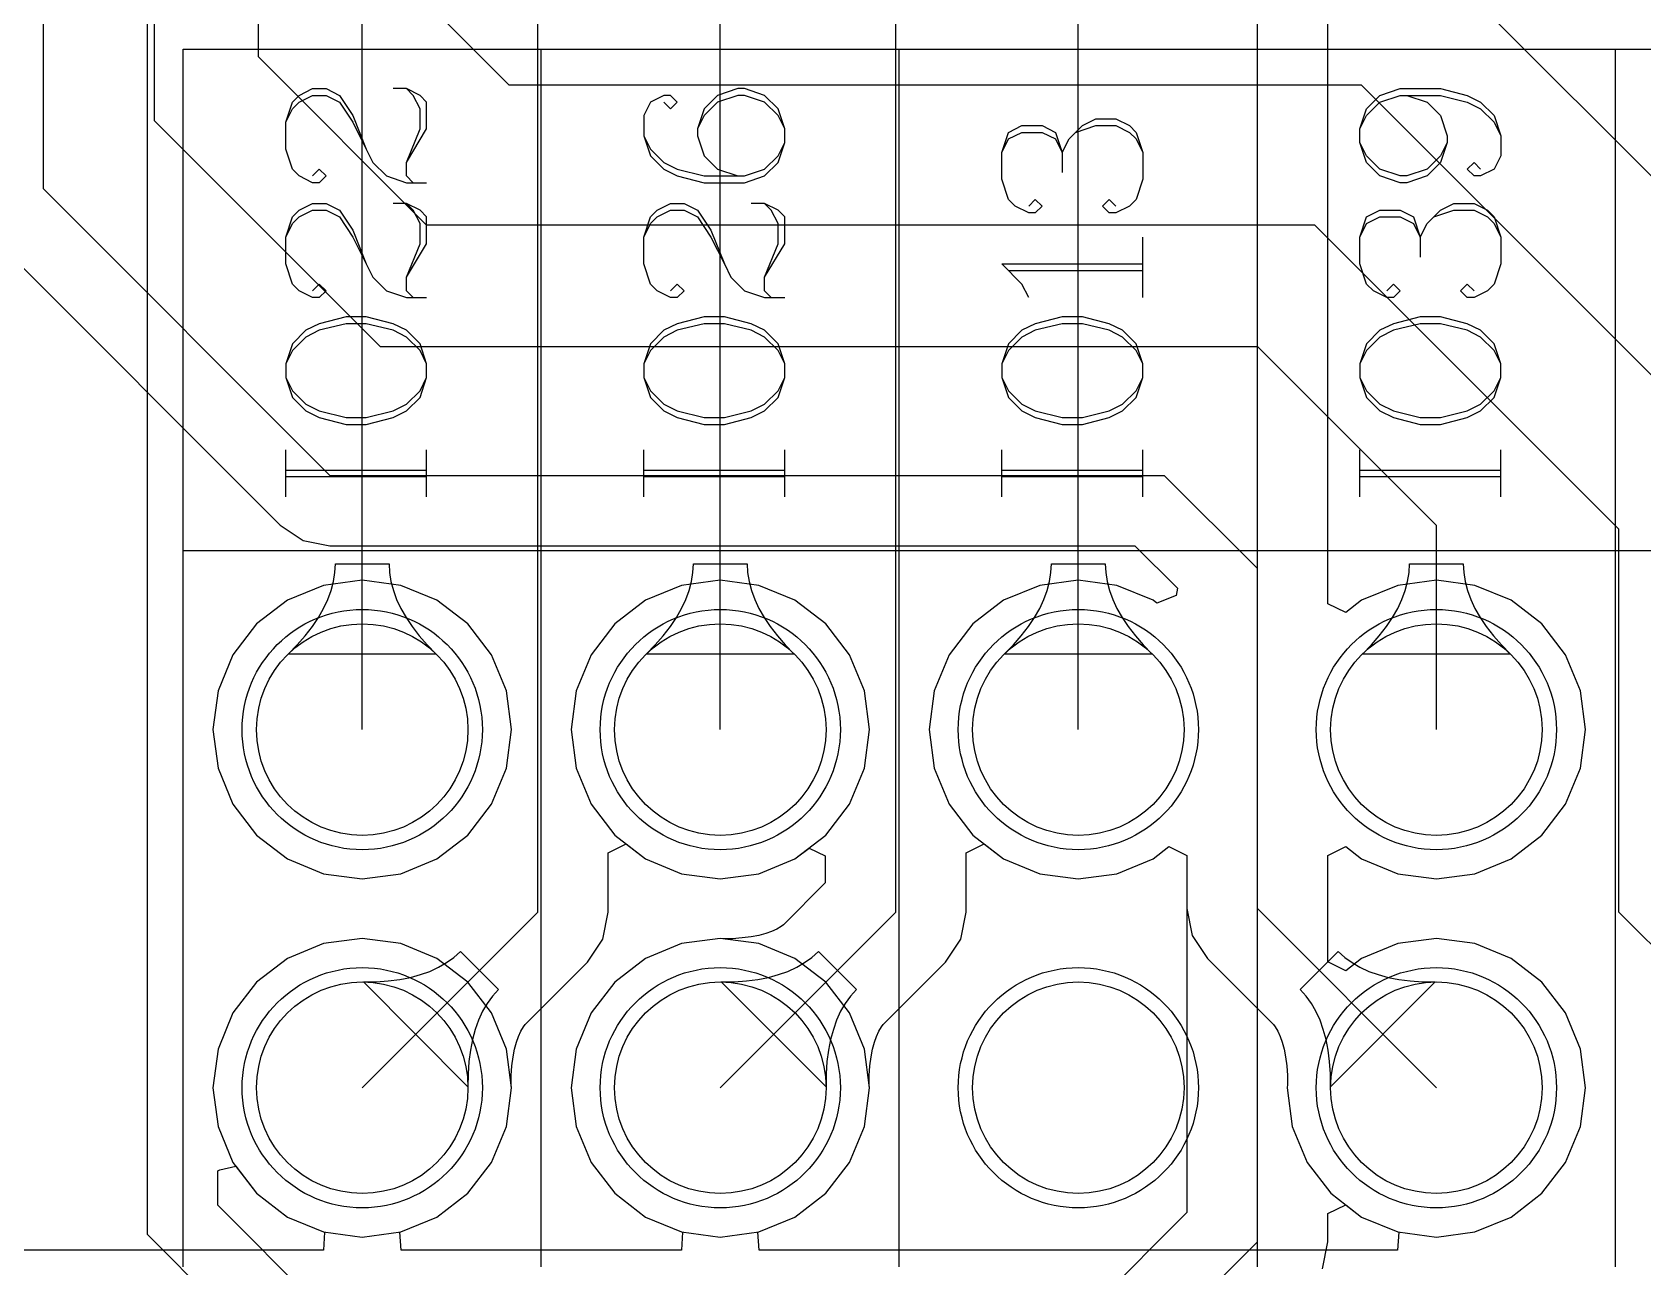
# Model space of a CAD drawing. Header units: millimetres. Extents: x 36 to 139, y 37 to 145.
# Drawn here: x 108.4 to 119.83, y 91.02 to 99.78 of the extents above; entities that cross this region are included whole.
import ezdxf

# ---------------------------------------------------------------- set-up
doc = ezdxf.new("R2010")
doc.units = ezdxf.units.MM
for name, color, linetype in [('BottomLayer', 5, 'Continuous'), ('BottomSolder', 6, 'Continuous'), ('MultiLayer', 9, 'Continuous'), ('TopLayer', 1, 'Continuous'), ('TopOverlay', 2, 'Continuous'), ('TopSolder', 216, 'Continuous')]:
    doc.layers.add(name, color=color, linetype=linetype)

# ---------------------------------------------------------------- blocks, each defined once
blk = doc.blocks.new('HDR2X11_28')
at = {"layer": 'BottomLayer'}
for centre in [(17.78, 2.54), (20.32, 2.54), (22.86, 2.54), (25.4, 2.54), (17.78, 0), (20.32, 0), (22.86, 0), (25.4, 0)]:
    blk.add_circle(centre, 0.75, dxfattribs=at)
at = {"layer": 'BottomSolder'}
for centre in [(17.78, 2.54), (20.32, 2.54), (22.86, 2.54), (25.4, 2.54), (17.78, 0), (20.32, 0), (22.86, 0), (25.4, 0)]:
    blk.add_circle(centre, 0.852, dxfattribs=at)
at = {"layer": 'MultiLayer'}
for centre in [(17.78, 2.54), (20.32, 2.54), (22.86, 2.54), (25.4, 2.54), (17.78, 0), (20.32, 0), (22.86, 0), (25.4, 0)]:
    blk.add_circle(centre, 0.75, dxfattribs=at)
at = {"layer": 'TopLayer'}
for centre in [(17.78, 2.54), (20.32, 2.54), (22.86, 2.54), (25.4, 2.54), (17.78, 0), (20.32, 0), (22.86, 0), (25.4, 0)]:
    blk.add_circle(centre, 0.75, dxfattribs=at)
at = {"layer": 'TopOverlay'}
for p, q in [((26.67, 3.81), (26.67, -1.27)), ((26.67, -1.27), (-1.27, -1.27))]:
    blk.add_line(p, q, dxfattribs=at)
at = {"layer": 'TopSolder'}
for centre in [(17.78, 2.54), (20.32, 2.54), (22.86, 2.54), (25.4, 2.54), (17.78, 0), (20.32, 0), (22.86, 0), (25.4, 0)]:
    blk.add_circle(centre, 0.852, dxfattribs=at)

msp = doc.modelspace()

# ---------------------------------------------------------------- linework, layer by layer
at = {"layer": 'BottomLayer'}
for p, q in [((109.22, 91.251), (109.22, 102.63)), ((110.744, 94.832), (110.744, 102.325)), ((111.989, 93.537), (111.989, 101.715)), ((113.284, 94.832), (113.284, 101.665)), ((114.529, 93.537), (114.529, 101.182)), ((115.824, 94.832), (115.824, 100.522)), ((117.094, 93.562), (117.094, 100.293)), ((117.594, 95.725), (117.594, 100.086)), ((110.55, 95.945), (110.554, 96.007)), ((110.554, 96.007), (110.935, 96.007)), ((110.935, 96.007), (110.938, 95.945)), ((113.09, 95.945), (113.094, 96.007)), ((113.094, 96.007), (113.475, 96.007)), ((113.475, 96.007), (113.478, 95.945)), ((115.63, 95.945), (115.633, 96.007)), ((115.633, 96.007), (116.014, 96.007)), ((116.014, 96.007), (116.018, 95.945)), ((110.523, 95.819), (110.54, 95.882)), ((110.54, 95.882), (110.55, 95.945)), ((110.938, 95.945), (110.948, 95.882)), ((110.948, 95.882), (110.965, 95.819)), ((113.063, 95.819), (113.08, 95.882)), ((113.08, 95.882), (113.09, 95.945)), ((113.478, 95.945), (113.488, 95.882)), ((113.488, 95.882), (113.505, 95.819)), ((115.603, 95.819), (115.62, 95.882)), ((115.62, 95.882), (115.63, 95.945)), ((116.018, 95.945), (116.028, 95.882)), ((116.028, 95.882), (116.045, 95.819)), ((118.364, 95.891), (118.09, 95.855)), ((118.638, 95.855), (118.364, 95.891)), ((110.47, 95.691), (110.5, 95.755)), ((110.5, 95.755), (110.523, 95.819)), ((110.965, 95.819), (110.988, 95.755)), ((110.988, 95.755), (111.018, 95.691)), ((113.01, 95.691), (113.04, 95.755)), ((113.04, 95.755), (113.063, 95.819)), ((113.505, 95.819), (113.528, 95.755)), ((113.528, 95.755), (113.558, 95.691)), ((115.55, 95.691), (115.58, 95.755)), ((115.58, 95.755), (115.603, 95.819)), ((116.045, 95.819), (116.068, 95.755)), ((116.068, 95.755), (116.098, 95.691)), ((117.834, 95.749), (117.721, 95.662)), ((118.09, 95.855), (117.834, 95.749)), ((118.894, 95.749), (118.638, 95.855)), ((119.113, 95.581), (118.894, 95.749)), ((110.433, 95.627), (110.47, 95.691)), ((111.018, 95.691), (111.055, 95.627)), ((112.973, 95.627), (113.01, 95.691)), ((113.558, 95.691), (113.595, 95.627)), ((115.513, 95.627), (115.55, 95.691)), ((116.098, 95.691), (116.135, 95.627)), ((117.721, 95.662), (117.594, 95.725)), ((110.339, 95.498), (110.39, 95.563)), ((110.39, 95.563), (110.433, 95.627)), ((111.055, 95.627), (111.098, 95.563)), ((111.098, 95.563), (111.149, 95.498)), ((112.879, 95.498), (112.93, 95.563)), ((112.93, 95.563), (112.973, 95.627)), ((113.595, 95.627), (113.638, 95.563)), ((113.638, 95.563), (113.689, 95.498)), ((115.419, 95.498), (115.47, 95.563)), ((115.47, 95.563), (115.513, 95.627)), ((116.135, 95.627), (116.178, 95.563)), ((116.178, 95.563), (116.229, 95.498)), ((119.281, 95.362), (119.113, 95.581)), ((110.219, 95.368), (110.283, 95.433)), ((110.283, 95.433), (110.339, 95.498)), ((111.149, 95.498), (111.205, 95.433)), ((111.205, 95.433), (111.269, 95.368)), ((112.759, 95.368), (112.823, 95.433)), ((112.823, 95.433), (112.879, 95.498)), ((113.689, 95.498), (113.745, 95.433)), ((113.745, 95.433), (113.809, 95.368)), ((115.299, 95.368), (115.363, 95.433)), ((115.363, 95.433), (115.419, 95.498)), ((116.229, 95.498), (116.285, 95.433)), ((116.285, 95.433), (116.349, 95.368)), ((111.269, 95.368), (110.219, 95.368)), ((113.809, 95.368), (112.759, 95.368)), ((116.349, 95.368), (115.299, 95.368)), ((119.387, 95.106), (119.281, 95.362)), ((119.423, 94.832), (119.387, 95.106)), ((119.387, 94.558), (119.423, 94.832)), ((119.281, 94.302), (119.387, 94.558)), ((119.113, 94.083), (119.281, 94.302)), ((118.894, 93.915), (119.113, 94.083)), ((112.489, 93.959), (112.616, 94.021)), ((112.489, 93.537), (112.489, 93.959)), ((112.616, 94.021), (112.754, 93.915)), ((113.814, 93.915), (113.915, 93.992)), ((113.915, 93.992), (114.028, 93.936)), ((114.028, 93.936), (114.028, 93.744)), ((115.029, 93.959), (115.156, 94.021)), ((115.029, 93.537), (115.029, 93.959)), ((115.156, 94.021), (115.294, 93.915)), ((116.354, 93.915), (116.467, 94.002)), ((116.467, 94.002), (116.594, 93.939)), ((116.594, 93.939), (116.594, 93.562)), ((117.594, 93.939), (117.721, 94.002)), ((117.594, 93.185), (117.594, 93.939)), ((117.721, 94.002), (117.834, 93.915)), ((112.754, 93.915), (113.01, 93.809)), ((113.01, 93.809), (113.284, 93.773)), ((113.284, 93.773), (113.558, 93.809)), ((113.558, 93.809), (113.814, 93.915)), ((115.294, 93.915), (115.55, 93.809)), ((115.55, 93.809), (115.824, 93.773)), ((115.824, 93.773), (116.098, 93.809)), ((116.098, 93.809), (116.354, 93.915)), ((117.834, 93.915), (118.09, 93.809)), ((118.09, 93.809), (118.364, 93.773)), ((118.364, 93.773), (118.638, 93.809)), ((118.638, 93.809), (118.894, 93.915)), ((114.028, 93.744), (113.733, 93.448)), ((110.744, 92.292), (111.989, 93.537)), ((112.451, 93.345), (112.489, 93.537)), ((113.284, 92.292), (114.529, 93.537)), ((114.991, 93.345), (115.029, 93.537)), ((116.594, 93.562), (116.594, 91.407)), ((117.094, 91.2), (117.094, 93.562)), ((113.284, 93.351), (113.01, 93.315)), ((113.307, 93.348), (113.284, 93.351)), ((113.37, 93.349), (113.307, 93.348)), ((113.439, 93.354), (113.37, 93.349)), ((113.502, 93.362), (113.439, 93.354)), ((113.557, 93.372), (113.502, 93.362)), ((113.606, 93.386), (113.557, 93.372)), ((113.648, 93.401), (113.606, 93.386)), ((113.685, 93.417), (113.648, 93.401)), ((113.715, 93.435), (113.685, 93.417)), ((113.733, 93.448), (113.715, 93.435)), ((118.364, 93.351), (118.09, 93.315)), ((118.638, 93.315), (118.364, 93.351)), ((111.394, 93.216), (111.44, 93.258)), ((111.44, 93.258), (111.71, 92.988)), ((112.342, 93.183), (112.451, 93.345)), ((113.01, 93.315), (112.754, 93.209)), ((113.934, 93.216), (113.98, 93.258)), ((113.98, 93.258), (114.25, 92.988)), ((114.882, 93.183), (114.991, 93.345)), ((118.09, 93.315), (117.834, 93.209)), ((118.894, 93.209), (118.638, 93.315)), ((111.224, 93.117), (111.286, 93.146)), ((111.286, 93.146), (111.342, 93.179)), ((111.342, 93.179), (111.394, 93.216)), ((111.9, 92.741), (112.342, 93.183)), ((112.754, 93.209), (112.535, 93.041)), ((113.764, 93.117), (113.826, 93.146)), ((113.826, 93.146), (113.882, 93.179)), ((113.882, 93.179), (113.934, 93.216)), ((114.44, 92.741), (114.882, 93.183)), ((117.721, 93.122), (117.594, 93.185)), ((117.834, 93.209), (117.721, 93.122)), ((119.113, 93.041), (118.894, 93.209)), ((110.752, 93.042), (110.843, 93.043)), ((111.494, 92.299), (110.752, 93.042)), ((110.843, 93.043), (110.929, 93.049)), ((110.929, 93.049), (111.01, 93.059)), ((111.01, 93.059), (111.087, 93.074)), ((111.087, 93.074), (111.158, 93.094)), ((111.158, 93.094), (111.224, 93.117)), ((112.535, 93.041), (112.367, 92.822)), ((113.291, 93.042), (113.383, 93.043)), ((114.034, 92.299), (113.291, 93.042)), ((113.383, 93.043), (113.469, 93.049)), ((113.469, 93.049), (113.55, 93.059)), ((113.55, 93.059), (113.627, 93.074)), ((113.627, 93.074), (113.698, 93.094)), ((113.698, 93.094), (113.764, 93.117)), ((119.281, 92.822), (119.113, 93.041)), ((111.668, 92.942), (111.631, 92.89)), ((111.71, 92.988), (111.668, 92.942)), ((114.208, 92.942), (114.171, 92.89)), ((114.25, 92.988), (114.208, 92.942)), ((111.598, 92.834), (111.569, 92.772)), ((111.631, 92.89), (111.598, 92.834)), ((112.367, 92.822), (112.261, 92.566)), ((114.138, 92.834), (114.109, 92.772)), ((114.171, 92.89), (114.138, 92.834)), ((119.387, 92.566), (119.281, 92.822)), ((111.546, 92.706), (111.526, 92.635)), ((111.569, 92.772), (111.546, 92.706)), ((111.853, 92.656), (111.869, 92.693)), ((111.869, 92.693), (111.887, 92.723)), ((111.887, 92.723), (111.9, 92.741)), ((114.086, 92.706), (114.066, 92.635)), ((114.109, 92.772), (114.086, 92.706)), ((114.393, 92.656), (114.409, 92.693)), ((114.409, 92.693), (114.427, 92.723)), ((114.427, 92.723), (114.44, 92.741)), ((111.511, 92.558), (111.501, 92.477)), ((111.526, 92.635), (111.511, 92.558)), ((111.814, 92.51), (111.824, 92.565)), ((111.824, 92.565), (111.838, 92.614)), ((111.838, 92.614), (111.853, 92.656)), ((112.261, 92.566), (112.225, 92.292)), ((114.051, 92.558), (114.041, 92.477)), ((114.066, 92.635), (114.051, 92.558)), ((114.354, 92.51), (114.364, 92.565)), ((114.364, 92.565), (114.378, 92.614)), ((114.378, 92.614), (114.393, 92.656)), ((119.423, 92.292), (119.387, 92.566)), ((111.501, 92.477), (111.495, 92.391)), ((111.801, 92.378), (111.806, 92.447)), ((111.806, 92.447), (111.814, 92.51)), ((114.041, 92.477), (114.035, 92.391)), ((114.341, 92.378), (114.346, 92.447)), ((114.346, 92.447), (114.354, 92.51)), ((111.495, 92.391), (111.494, 92.299)), ((111.8, 92.315), (111.801, 92.378)), ((114.035, 92.391), (114.034, 92.299)), ((114.34, 92.315), (114.341, 92.378)), ((111.767, 92.018), (111.803, 92.292)), ((111.803, 92.292), (111.8, 92.315)), ((112.225, 92.292), (112.261, 92.018)), ((114.307, 92.018), (114.343, 92.292)), ((114.343, 92.292), (114.34, 92.315)), ((119.387, 92.018), (119.423, 92.292)), ((111.661, 91.762), (111.767, 92.018)), ((112.261, 92.018), (112.367, 91.762)), ((114.201, 91.762), (114.307, 92.018)), ((119.281, 91.762), (119.387, 92.018)), ((111.493, 91.543), (111.661, 91.762)), ((112.367, 91.762), (112.535, 91.543)), ((114.033, 91.543), (114.201, 91.762)), ((119.113, 91.543), (119.281, 91.762)), ((109.72, 91.703), (109.733, 91.71)), ((109.72, 91.458), (109.72, 91.703)), ((109.733, 91.71), (109.847, 91.736)), ((109.847, 91.736), (109.995, 91.543)), ((109.995, 91.543), (110.214, 91.375)), ((111.274, 91.375), (111.493, 91.543)), ((112.535, 91.543), (112.754, 91.375)), ((113.814, 91.375), (114.033, 91.543)), ((118.894, 91.375), (119.113, 91.543)), ((110.977, 90.201), (109.72, 91.458)), ((116.594, 91.407), (115.47, 90.283)), ((117.594, 91.399), (117.721, 91.462)), ((117.721, 91.462), (117.834, 91.375)), ((110.214, 91.375), (110.47, 91.269)), ((111.018, 91.269), (111.274, 91.375)), ((112.754, 91.375), (113.01, 91.269)), ((113.558, 91.269), (113.814, 91.375)), ((117.594, 91.2), (117.594, 91.399)), ((117.834, 91.375), (118.09, 91.269)), ((118.638, 91.269), (118.894, 91.375)), ((109.22, 91.251), (110.769, 89.701)), ((110.47, 91.269), (110.744, 91.233)), ((110.744, 91.233), (111.018, 91.269)), ((113.01, 91.269), (113.284, 91.233)), ((113.284, 91.233), (113.558, 91.269)), ((115.824, 89.93), (117.094, 91.2)), ((117.556, 91.008), (117.594, 91.2)), ((118.09, 91.269), (118.364, 91.233)), ((118.364, 91.233), (118.638, 91.269))]:
    msp.add_line(p, q, dxfattribs=at)
at = {"layer": 'TopLayer'}
for p, q in [((108.483, 98.667), (108.483, 123.074)), ((109.271, 99.15), (109.271, 122.493)), ((110.007, 99.604), (110.007, 121.197)), ((115.9, 102.745), (120.918, 97.728)), ((110.769, 100.42), (111.785, 99.404)), ((110.007, 99.604), (111.198, 98.413)), ((111.785, 99.404), (117.831, 99.404)), ((117.831, 99.404), (120.904, 96.331)), ((109.271, 99.15), (110.871, 97.55)), ((108.483, 98.667), (110.515, 96.635)), ((111.198, 98.413), (117.5, 98.413)), ((117.5, 98.413), (119.659, 96.254)), ((108.13, 98.314), (110.162, 96.282)), ((110.871, 97.55), (117.094, 97.55)), ((117.094, 97.55), (118.364, 96.28)), ((110.515, 96.635), (116.434, 96.635)), ((116.434, 96.635), (117.094, 95.975)), ((110.162, 96.282), (110.324, 96.173)), ((118.364, 94.832), (118.364, 96.28)), ((119.659, 93.537), (119.659, 96.254)), ((110.324, 96.173), (110.515, 96.135)), ((110.515, 96.135), (116.226, 96.135)), ((116.226, 96.135), (116.528, 95.834)), ((118.17, 95.945), (118.174, 96.007)), ((118.174, 96.007), (118.555, 96.007)), ((118.555, 96.007), (118.558, 95.945)), ((110.744, 95.891), (110.47, 95.855)), ((111.018, 95.855), (110.744, 95.891)), ((113.284, 95.891), (113.01, 95.855)), ((113.558, 95.855), (113.284, 95.891)), ((115.824, 95.891), (115.55, 95.855)), ((116.098, 95.855), (115.824, 95.891)), ((117.094, 93.562), (117.094, 95.975)), ((118.143, 95.819), (118.16, 95.882)), ((118.16, 95.882), (118.17, 95.945)), ((118.558, 95.945), (118.568, 95.882)), ((118.568, 95.882), (118.585, 95.819)), ((110.214, 95.749), (109.995, 95.581)), ((110.47, 95.855), (110.214, 95.749)), ((111.274, 95.749), (111.018, 95.855)), ((111.493, 95.581), (111.274, 95.749)), ((112.754, 95.749), (112.535, 95.581)), ((113.01, 95.855), (112.754, 95.749)), ((113.814, 95.749), (113.558, 95.855)), ((114.033, 95.581), (113.814, 95.749)), ((115.294, 95.749), (115.075, 95.581)), ((115.55, 95.855), (115.294, 95.749)), ((116.354, 95.749), (116.098, 95.855)), ((116.382, 95.728), (116.354, 95.749)), ((116.519, 95.782), (116.382, 95.728)), ((116.528, 95.834), (116.519, 95.782)), ((118.09, 95.691), (118.12, 95.755)), ((118.12, 95.755), (118.143, 95.819)), ((118.585, 95.819), (118.608, 95.755)), ((118.608, 95.755), (118.638, 95.691)), ((118.053, 95.627), (118.09, 95.691)), ((118.638, 95.691), (118.675, 95.627)), ((109.995, 95.581), (109.827, 95.362)), ((111.661, 95.362), (111.493, 95.581)), ((112.535, 95.581), (112.367, 95.362)), ((114.201, 95.362), (114.033, 95.581)), ((115.075, 95.581), (114.907, 95.362)), ((117.959, 95.498), (118.01, 95.563)), ((118.01, 95.563), (118.053, 95.627)), ((118.675, 95.627), (118.718, 95.563)), ((118.718, 95.563), (118.769, 95.498)), ((117.839, 95.368), (117.903, 95.433)), ((117.903, 95.433), (117.959, 95.498)), ((118.769, 95.498), (118.825, 95.433)), ((118.825, 95.433), (118.889, 95.368)), ((109.827, 95.362), (109.721, 95.106)), ((111.767, 95.106), (111.661, 95.362)), ((112.367, 95.362), (112.261, 95.106)), ((114.307, 95.106), (114.201, 95.362)), ((114.907, 95.362), (114.801, 95.106)), ((118.889, 95.368), (117.839, 95.368)), ((109.721, 95.106), (109.685, 94.832)), ((111.803, 94.832), (111.767, 95.106)), ((112.261, 95.106), (112.225, 94.832)), ((114.343, 94.832), (114.307, 95.106)), ((114.801, 95.106), (114.765, 94.832)), ((109.685, 94.832), (109.721, 94.558)), ((111.767, 94.558), (111.803, 94.832)), ((112.225, 94.832), (112.261, 94.558)), ((114.307, 94.558), (114.343, 94.832)), ((114.765, 94.832), (114.801, 94.558)), ((109.721, 94.558), (109.827, 94.302)), ((111.661, 94.302), (111.767, 94.558)), ((112.261, 94.558), (112.367, 94.302)), ((114.201, 94.302), (114.307, 94.558)), ((114.801, 94.558), (114.907, 94.302)), ((109.827, 94.302), (109.995, 94.083)), ((111.493, 94.083), (111.661, 94.302)), ((112.367, 94.302), (112.535, 94.083)), ((114.033, 94.083), (114.201, 94.302)), ((114.907, 94.302), (115.075, 94.083)), ((109.995, 94.083), (110.214, 93.915)), ((111.274, 93.915), (111.493, 94.083)), ((112.535, 94.083), (112.754, 93.915)), ((113.814, 93.915), (114.033, 94.083)), ((115.075, 94.083), (115.294, 93.915)), ((116.354, 93.915), (116.467, 94.002)), ((116.467, 94.002), (116.594, 93.939)), ((116.594, 93.939), (116.594, 93.562)), ((110.214, 93.915), (110.47, 93.809)), ((110.47, 93.809), (110.744, 93.773)), ((110.744, 93.773), (111.018, 93.809)), ((111.018, 93.809), (111.274, 93.915)), ((112.754, 93.915), (113.01, 93.809)), ((113.01, 93.809), (113.284, 93.773)), ((113.284, 93.773), (113.558, 93.809)), ((113.558, 93.809), (113.814, 93.915)), ((115.294, 93.915), (115.55, 93.809)), ((115.55, 93.809), (115.824, 93.773)), ((115.824, 93.773), (116.098, 93.809)), ((116.098, 93.809), (116.354, 93.915)), ((116.594, 93.562), (116.632, 93.371)), ((117.094, 93.562), (118.364, 92.292)), ((119.659, 93.537), (120.904, 92.292)), ((110.744, 93.351), (110.47, 93.315)), ((111.018, 93.315), (110.744, 93.351)), ((113.284, 93.351), (113.01, 93.315)), ((113.558, 93.315), (113.284, 93.351)), ((116.632, 93.371), (116.74, 93.208)), ((110.47, 93.315), (110.214, 93.209)), ((111.274, 93.209), (111.018, 93.315)), ((113.01, 93.315), (112.754, 93.209)), ((113.814, 93.209), (113.558, 93.315)), ((117.398, 92.988), (117.668, 93.258)), ((117.668, 93.258), (117.714, 93.216)), ((110.214, 93.209), (109.995, 93.041)), ((111.493, 93.041), (111.274, 93.209)), ((112.754, 93.209), (112.535, 93.041)), ((114.033, 93.041), (113.814, 93.209)), ((116.74, 93.208), (117.208, 92.741)), ((117.714, 93.216), (117.766, 93.179)), ((117.766, 93.179), (117.822, 93.146)), ((117.822, 93.146), (117.884, 93.117)), ((109.995, 93.041), (109.827, 92.822)), ((111.661, 92.822), (111.493, 93.041)), ((112.535, 93.041), (112.367, 92.822)), ((114.201, 92.822), (114.033, 93.041)), ((118.356, 93.042), (117.614, 92.299)), ((117.884, 93.117), (117.95, 93.094)), ((117.95, 93.094), (118.021, 93.074)), ((118.021, 93.074), (118.098, 93.059)), ((118.098, 93.059), (118.179, 93.049)), ((118.179, 93.049), (118.265, 93.043)), ((118.265, 93.043), (118.356, 93.042)), ((117.44, 92.942), (117.398, 92.988)), ((117.477, 92.89), (117.44, 92.942)), ((109.827, 92.822), (109.721, 92.566)), ((111.767, 92.566), (111.661, 92.822)), ((112.367, 92.822), (112.261, 92.566)), ((114.307, 92.566), (114.201, 92.822)), ((117.51, 92.834), (117.477, 92.89)), ((117.539, 92.772), (117.51, 92.834)), ((117.208, 92.741), (117.221, 92.723)), ((117.221, 92.723), (117.239, 92.693)), ((117.239, 92.693), (117.255, 92.656)), ((117.562, 92.706), (117.539, 92.772)), ((117.582, 92.635), (117.562, 92.706)), ((109.721, 92.566), (109.685, 92.292)), ((111.803, 92.292), (111.767, 92.566)), ((112.261, 92.566), (112.225, 92.292)), ((114.343, 92.292), (114.307, 92.566)), ((117.255, 92.656), (117.27, 92.614)), ((117.27, 92.614), (117.284, 92.565)), ((117.284, 92.565), (117.294, 92.51)), ((117.597, 92.558), (117.582, 92.635)), ((117.607, 92.477), (117.597, 92.558)), ((117.294, 92.51), (117.302, 92.447)), ((117.302, 92.447), (117.307, 92.378)), ((117.613, 92.391), (117.607, 92.477)), ((117.307, 92.378), (117.308, 92.315)), ((117.614, 92.299), (117.613, 92.391)), ((109.685, 92.292), (109.721, 92.018)), ((111.767, 92.018), (111.803, 92.292)), ((112.225, 92.292), (112.261, 92.018)), ((114.307, 92.018), (114.343, 92.292)), ((117.308, 92.315), (117.305, 92.292)), ((117.305, 92.292), (117.341, 92.018)), ((109.721, 92.018), (109.827, 91.762)), ((111.661, 91.762), (111.767, 92.018)), ((112.261, 92.018), (112.367, 91.762)), ((114.201, 91.762), (114.307, 92.018)), ((117.341, 92.018), (117.447, 91.762)), ((109.827, 91.762), (109.995, 91.543)), ((111.493, 91.543), (111.661, 91.762)), ((112.367, 91.762), (112.535, 91.543)), ((114.033, 91.543), (114.201, 91.762)), ((117.447, 91.762), (117.615, 91.543)), ((109.995, 91.543), (110.214, 91.375)), ((111.274, 91.375), (111.493, 91.543)), ((112.535, 91.543), (112.754, 91.375)), ((113.814, 91.375), (114.033, 91.543)), ((117.615, 91.543), (117.834, 91.375)), ((110.214, 91.375), (110.47, 91.269)), ((111.018, 91.269), (111.274, 91.375)), ((112.754, 91.375), (113.01, 91.269)), ((113.558, 91.269), (113.814, 91.375)), ((117.834, 91.375), (118.09, 91.269)), ((110.477, 91.268), (110.469, 91.141)), ((110.47, 91.269), (110.477, 91.268)), ((111.011, 91.268), (111.018, 91.269)), ((111.019, 91.141), (111.011, 91.268)), ((113.017, 91.268), (113.009, 91.141)), ((113.01, 91.269), (113.017, 91.268)), ((113.551, 91.268), (113.558, 91.269)), ((113.559, 91.141), (113.551, 91.268)), ((118.097, 91.268), (118.089, 91.141)), ((118.09, 91.269), (118.097, 91.268)), ((110.469, 91.141), (108.081, 91.141)), ((113.009, 91.141), (111.019, 91.141)), ((118.089, 91.141), (113.559, 91.141))]:
    msp.add_line(p, q, dxfattribs=at)
at = {"layer": 'TopOverlay'}
for p, q in [((109.474, 99.658), (137.414, 99.658)), ((109.474, 96.102), (109.474, 99.658)), ((112.014, 96.102), (112.014, 99.658)), ((112.014, 91.022), (112.014, 99.658)), ((114.554, 96.102), (114.554, 99.658)), ((114.554, 91.022), (114.554, 99.658)), ((117.094, 96.102), (117.094, 99.658)), ((117.094, 91.022), (117.094, 99.658)), ((119.634, 96.102), (119.634, 99.658)), ((119.634, 91.022), (119.634, 99.658)), ((110.249, 99.282), (110.297, 99.33)), ((110.297, 99.33), (110.392, 99.378)), ((110.297, 99.282), (110.392, 99.33)), ((110.392, 99.378), (110.487, 99.378)), ((110.392, 99.33), (110.487, 99.33)), ((110.487, 99.378), (110.582, 99.33)), ((110.487, 99.33), (110.582, 99.282)), ((110.582, 99.33), (110.678, 99.187)), ((111.058, 99.378), (110.963, 99.378)), ((111.106, 99.33), (111.058, 99.378)), ((111.154, 99.33), (111.058, 99.378)), ((111.154, 99.235), (111.106, 99.33)), ((111.201, 99.282), (111.154, 99.33)), ((112.884, 99.33), (112.789, 99.282)), ((112.932, 99.33), (112.884, 99.33)), ((112.979, 99.282), (112.932, 99.33)), ((113.265, 99.33), (113.17, 99.235)), ((113.408, 99.378), (113.265, 99.33)), ((113.408, 99.33), (113.265, 99.282)), ((113.456, 99.378), (113.408, 99.378)), ((113.456, 99.33), (113.408, 99.33)), ((113.598, 99.33), (113.456, 99.378)), ((113.598, 99.282), (113.456, 99.33)), ((113.694, 99.235), (113.598, 99.33)), ((117.869, 99.235), (117.964, 99.33)), ((117.964, 99.33), (118.107, 99.378)), ((117.964, 99.282), (118.107, 99.33)), ((118.107, 99.378), (118.393, 99.378)), ((118.107, 99.33), (118.393, 99.33)), ((118.155, 99.33), (118.298, 99.282)), ((118.393, 99.378), (118.583, 99.33)), ((118.393, 99.33), (118.583, 99.282)), ((118.583, 99.33), (118.678, 99.282)), ((110.201, 99.14), (110.249, 99.282)), ((110.201, 99.14), (110.249, 99.235)), ((110.249, 99.235), (110.297, 99.282)), ((110.582, 99.282), (110.678, 99.14)), ((110.678, 99.187), (110.773, 98.949)), ((111.154, 99.092), (111.154, 99.235)), ((111.201, 99.092), (111.201, 99.282)), ((112.789, 99.282), (112.741, 99.187)), ((112.741, 99.187), (112.741, 99.044)), ((112.884, 99.282), (112.932, 99.235)), ((112.932, 99.235), (112.979, 99.282)), ((113.17, 99.235), (113.122, 99.092)), ((113.17, 99.187), (113.122, 99.092)), ((113.265, 99.282), (113.17, 99.187)), ((113.694, 99.187), (113.598, 99.282)), ((113.741, 99.092), (113.694, 99.235)), ((113.741, 99.092), (113.694, 99.187)), ((117.821, 99.092), (117.869, 99.235)), ((117.821, 99.092), (117.869, 99.187)), ((117.869, 99.187), (117.964, 99.282)), ((118.298, 99.282), (118.393, 99.187)), ((118.393, 99.187), (118.44, 99.044)), ((118.583, 99.282), (118.678, 99.235)), ((118.678, 99.282), (118.774, 99.187)), ((118.678, 99.235), (118.774, 99.14)), ((118.774, 99.187), (118.821, 99.044)), ((110.201, 98.949), (110.201, 99.14)), ((110.678, 99.14), (110.773, 98.949)), ((111.058, 98.854), (111.154, 99.092)), ((111.058, 98.854), (111.201, 99.092)), ((113.122, 99.092), (113.122, 99.044)), ((113.741, 98.997), (113.741, 99.092)), ((115.281, 98.925), (115.329, 99.068)), ((115.329, 99.068), (115.424, 99.116)), ((115.329, 99.021), (115.424, 99.068)), ((115.424, 99.116), (115.567, 99.116)), ((115.424, 99.068), (115.567, 99.068)), ((115.567, 99.116), (115.662, 99.068)), ((115.567, 99.068), (115.662, 99.021)), ((115.662, 99.068), (115.71, 98.925)), ((115.758, 99.021), (115.853, 99.116)), ((115.805, 99.068), (115.948, 99.116)), ((115.853, 99.116), (115.948, 99.163)), ((115.948, 99.163), (116.091, 99.163)), ((115.948, 99.116), (116.091, 99.116)), ((116.091, 99.163), (116.186, 99.116)), ((116.091, 99.116), (116.186, 99.068)), ((116.186, 99.116), (116.234, 99.068)), ((116.186, 99.068), (116.234, 99.021)), ((116.234, 99.068), (116.281, 98.925)), ((117.821, 98.997), (117.821, 99.092)), ((118.774, 99.14), (118.821, 99.044)), ((110.249, 98.806), (110.201, 98.949)), ((110.773, 98.949), (110.82, 98.854)), ((112.741, 99.044), (112.789, 98.902)), ((112.741, 99.044), (112.789, 98.949)), ((112.789, 98.949), (112.884, 98.854)), ((113.122, 99.044), (113.17, 98.902)), ((113.694, 98.854), (113.741, 98.997)), ((113.694, 98.902), (113.741, 98.997)), ((115.281, 98.925), (115.329, 99.021)), ((115.662, 99.021), (115.71, 98.925)), ((115.71, 98.925), (115.758, 99.021)), ((116.234, 99.021), (116.281, 98.925)), ((117.869, 98.854), (117.821, 98.997)), ((117.869, 98.902), (117.821, 98.997)), ((118.44, 98.997), (118.393, 98.854)), ((118.44, 98.997), (118.393, 98.902)), ((118.44, 99.044), (118.44, 98.997)), ((118.821, 99.044), (118.821, 98.902)), ((110.82, 98.854), (110.916, 98.759)), ((111.058, 98.759), (111.058, 98.854)), ((112.789, 98.902), (112.884, 98.806)), ((112.884, 98.854), (112.979, 98.806)), ((113.17, 98.902), (113.265, 98.806)), ((113.598, 98.806), (113.694, 98.902)), ((113.598, 98.759), (113.694, 98.854)), ((115.281, 98.735), (115.281, 98.925)), ((115.71, 98.925), (115.71, 98.783)), ((116.281, 98.925), (116.281, 98.735)), ((117.964, 98.806), (117.869, 98.902)), ((117.964, 98.759), (117.869, 98.854)), ((118.393, 98.902), (118.298, 98.806)), ((118.393, 98.854), (118.298, 98.759)), ((118.583, 98.806), (118.631, 98.854)), ((118.631, 98.854), (118.678, 98.806)), ((118.821, 98.902), (118.774, 98.806)), ((110.297, 98.759), (110.249, 98.806)), ((110.392, 98.711), (110.297, 98.759)), ((110.392, 98.759), (110.439, 98.806)), ((110.439, 98.806), (110.487, 98.759)), ((110.487, 98.759), (110.439, 98.711)), ((110.916, 98.759), (111.058, 98.711)), ((111.106, 98.711), (111.058, 98.759)), ((112.884, 98.806), (112.979, 98.759)), ((112.979, 98.806), (113.17, 98.759)), ((112.979, 98.759), (113.17, 98.711)), ((113.17, 98.759), (113.456, 98.759)), ((113.265, 98.806), (113.408, 98.759)), ((113.456, 98.759), (113.598, 98.806)), ((113.456, 98.711), (113.598, 98.759)), ((115.329, 98.592), (115.281, 98.735)), ((116.281, 98.735), (116.234, 98.592)), ((118.107, 98.759), (117.964, 98.806)), ((118.107, 98.711), (117.964, 98.759)), ((118.155, 98.759), (118.107, 98.759)), ((118.298, 98.806), (118.155, 98.759)), ((118.298, 98.759), (118.155, 98.711)), ((118.631, 98.759), (118.583, 98.806)), ((118.678, 98.759), (118.631, 98.759)), ((118.774, 98.806), (118.678, 98.759)), ((110.439, 98.711), (110.392, 98.711)), ((111.058, 98.711), (111.201, 98.711)), ((113.17, 98.711), (113.456, 98.711)), ((118.155, 98.711), (118.107, 98.711)), ((110.249, 98.468), (110.297, 98.516)), ((110.297, 98.516), (110.392, 98.564)), ((110.297, 98.468), (110.392, 98.516)), ((110.392, 98.564), (110.487, 98.564)), ((110.392, 98.516), (110.487, 98.516)), ((110.487, 98.564), (110.582, 98.516)), ((110.487, 98.516), (110.582, 98.468)), ((110.582, 98.516), (110.678, 98.373)), ((111.058, 98.564), (110.963, 98.564)), ((111.106, 98.516), (111.058, 98.564)), ((111.154, 98.516), (111.058, 98.564)), ((111.154, 98.421), (111.106, 98.516)), ((111.201, 98.468), (111.154, 98.516)), ((112.789, 98.468), (112.837, 98.516)), ((112.837, 98.516), (112.932, 98.564)), ((112.837, 98.468), (112.932, 98.516)), ((112.932, 98.564), (113.027, 98.564)), ((112.932, 98.516), (113.027, 98.516)), ((113.027, 98.564), (113.122, 98.516)), ((113.027, 98.516), (113.122, 98.468)), ((113.122, 98.516), (113.218, 98.373)), ((113.598, 98.564), (113.503, 98.564)), ((113.646, 98.516), (113.598, 98.564)), ((113.694, 98.516), (113.598, 98.564)), ((113.694, 98.421), (113.646, 98.516)), ((113.741, 98.468), (113.694, 98.516)), ((115.377, 98.544), (115.329, 98.592)), ((115.472, 98.497), (115.377, 98.544)), ((115.472, 98.544), (115.519, 98.592)), ((115.519, 98.497), (115.472, 98.497)), ((115.519, 98.592), (115.567, 98.544)), ((115.567, 98.544), (115.519, 98.497)), ((115.996, 98.544), (116.043, 98.592)), ((116.043, 98.497), (115.996, 98.544)), ((116.043, 98.592), (116.091, 98.544)), ((116.091, 98.497), (116.043, 98.497)), ((116.186, 98.544), (116.091, 98.497)), ((116.234, 98.592), (116.186, 98.544)), ((117.869, 98.468), (117.964, 98.516)), ((117.964, 98.516), (118.107, 98.516)), ((118.107, 98.516), (118.202, 98.468)), ((118.298, 98.421), (118.393, 98.516)), ((118.345, 98.468), (118.488, 98.516)), ((118.393, 98.516), (118.488, 98.564)), ((118.488, 98.564), (118.631, 98.564)), ((118.488, 98.516), (118.631, 98.516)), ((118.631, 98.564), (118.726, 98.516)), ((118.631, 98.516), (118.726, 98.468)), ((118.726, 98.516), (118.774, 98.468)), ((110.201, 98.325), (110.249, 98.468)), ((110.201, 98.325), (110.249, 98.421)), ((110.249, 98.421), (110.297, 98.468)), ((110.582, 98.468), (110.678, 98.325)), ((111.154, 98.278), (111.154, 98.421)), ((111.201, 98.278), (111.201, 98.468)), ((112.741, 98.325), (112.789, 98.468)), ((112.741, 98.325), (112.789, 98.421)), ((112.789, 98.421), (112.837, 98.468)), ((113.122, 98.468), (113.218, 98.325)), ((113.694, 98.278), (113.694, 98.421)), ((113.741, 98.278), (113.741, 98.468)), ((117.821, 98.325), (117.869, 98.468)), ((117.821, 98.325), (117.869, 98.421)), ((117.869, 98.421), (117.964, 98.468)), ((117.964, 98.468), (118.107, 98.468)), ((118.107, 98.468), (118.202, 98.421)), ((118.202, 98.468), (118.25, 98.325)), ((118.202, 98.421), (118.25, 98.325)), ((118.25, 98.325), (118.298, 98.421)), ((118.726, 98.468), (118.774, 98.421)), ((118.774, 98.468), (118.821, 98.325)), ((118.774, 98.421), (118.821, 98.325)), ((110.201, 98.135), (110.201, 98.325)), ((110.678, 98.373), (110.773, 98.135)), ((110.678, 98.325), (110.773, 98.135)), ((111.058, 98.04), (111.154, 98.278)), ((111.058, 98.04), (111.201, 98.278)), ((112.741, 98.135), (112.741, 98.325)), ((113.218, 98.373), (113.313, 98.135)), ((113.218, 98.325), (113.313, 98.135)), ((113.598, 98.04), (113.694, 98.278)), ((113.598, 98.04), (113.741, 98.278)), ((116.281, 97.897), (116.281, 98.325)), ((117.821, 98.135), (117.821, 98.325)), ((118.25, 98.325), (118.25, 98.183)), ((118.821, 98.325), (118.821, 98.135)), ((110.249, 97.992), (110.201, 98.135)), ((110.773, 98.135), (110.82, 98.04)), ((110.82, 98.04), (110.916, 97.945)), ((111.058, 97.945), (111.058, 98.04)), ((112.789, 97.992), (112.741, 98.135)), ((113.313, 98.135), (113.36, 98.04)), ((113.36, 98.04), (113.456, 97.945)), ((113.598, 97.945), (113.598, 98.04)), ((115.424, 97.992), (115.281, 98.135)), ((115.281, 98.135), (116.281, 98.135)), ((115.329, 98.087), (116.281, 98.087)), ((117.869, 97.992), (117.821, 98.135)), ((118.821, 98.135), (118.774, 97.992)), ((110.297, 97.945), (110.249, 97.992)), ((110.392, 97.897), (110.297, 97.945)), ((110.392, 97.945), (110.439, 97.992)), ((110.439, 97.992), (110.487, 97.945)), ((110.487, 97.945), (110.439, 97.897)), ((110.916, 97.945), (111.058, 97.897)), ((111.106, 97.897), (111.058, 97.945)), ((112.837, 97.945), (112.789, 97.992)), ((112.932, 97.897), (112.837, 97.945)), ((112.932, 97.945), (112.979, 97.992)), ((112.979, 97.992), (113.027, 97.945)), ((113.027, 97.945), (112.979, 97.897)), ((113.456, 97.945), (113.598, 97.897)), ((113.646, 97.897), (113.598, 97.945)), ((115.472, 97.897), (115.424, 97.992)), ((117.917, 97.945), (117.869, 97.992)), ((118.012, 97.897), (117.917, 97.945)), ((118.012, 97.945), (118.059, 97.992)), ((118.059, 97.992), (118.107, 97.945)), ((118.107, 97.945), (118.059, 97.897)), ((118.536, 97.945), (118.583, 97.992)), ((118.583, 97.897), (118.536, 97.945)), ((118.583, 97.992), (118.631, 97.945)), ((118.726, 97.945), (118.631, 97.897)), ((118.774, 97.992), (118.726, 97.945)), ((110.439, 97.897), (110.392, 97.897)), ((111.058, 97.897), (111.201, 97.897)), ((112.979, 97.897), (112.932, 97.897)), ((113.598, 97.897), (113.741, 97.897)), ((118.059, 97.897), (118.012, 97.897)), ((118.631, 97.897), (118.583, 97.897)), ((110.439, 97.711), (110.344, 97.664)), ((110.63, 97.759), (110.439, 97.711)), ((110.63, 97.711), (110.439, 97.664)), ((110.773, 97.759), (110.63, 97.759)), ((110.773, 97.711), (110.63, 97.711)), ((110.963, 97.711), (110.773, 97.759)), ((110.963, 97.664), (110.773, 97.711)), ((111.058, 97.664), (110.963, 97.711)), ((112.979, 97.711), (112.884, 97.664)), ((113.17, 97.759), (112.979, 97.711)), ((113.17, 97.711), (112.979, 97.664)), ((113.313, 97.759), (113.17, 97.759)), ((113.313, 97.711), (113.17, 97.711)), ((113.503, 97.711), (113.313, 97.759)), ((113.503, 97.664), (113.313, 97.711)), ((113.598, 97.664), (113.503, 97.711)), ((115.519, 97.711), (115.424, 97.664)), ((115.71, 97.759), (115.519, 97.711)), ((115.71, 97.711), (115.519, 97.664)), ((115.853, 97.759), (115.71, 97.759)), ((115.853, 97.711), (115.71, 97.711)), ((116.043, 97.711), (115.853, 97.759)), ((116.043, 97.664), (115.853, 97.711)), ((116.138, 97.664), (116.043, 97.711)), ((118.059, 97.711), (117.964, 97.664)), ((118.25, 97.759), (118.059, 97.711)), ((118.25, 97.711), (118.059, 97.664)), ((118.393, 97.759), (118.25, 97.759)), ((118.393, 97.711), (118.25, 97.711)), ((118.583, 97.711), (118.393, 97.759)), ((118.583, 97.664), (118.393, 97.711)), ((118.678, 97.664), (118.583, 97.711)), ((110.344, 97.664), (110.249, 97.568)), ((110.344, 97.616), (110.249, 97.521)), ((110.439, 97.664), (110.344, 97.616)), ((111.058, 97.616), (110.963, 97.664)), ((111.154, 97.568), (111.058, 97.664)), ((111.154, 97.521), (111.058, 97.616)), ((112.884, 97.664), (112.789, 97.568)), ((112.884, 97.616), (112.789, 97.521)), ((112.979, 97.664), (112.884, 97.616)), ((113.598, 97.616), (113.503, 97.664)), ((113.694, 97.568), (113.598, 97.664)), ((113.694, 97.521), (113.598, 97.616)), ((115.424, 97.664), (115.329, 97.568)), ((115.424, 97.616), (115.329, 97.521)), ((115.519, 97.664), (115.424, 97.616)), ((116.138, 97.616), (116.043, 97.664)), ((116.234, 97.568), (116.138, 97.664)), ((116.234, 97.521), (116.138, 97.616)), ((117.964, 97.664), (117.869, 97.568)), ((117.964, 97.616), (117.869, 97.521)), ((118.059, 97.664), (117.964, 97.616)), ((118.678, 97.616), (118.583, 97.664)), ((118.774, 97.568), (118.678, 97.664)), ((118.774, 97.521), (118.678, 97.616)), ((110.249, 97.568), (110.201, 97.426)), ((110.249, 97.521), (110.201, 97.426)), ((111.201, 97.426), (111.154, 97.568)), ((111.201, 97.426), (111.154, 97.521)), ((112.789, 97.568), (112.741, 97.426)), ((112.789, 97.521), (112.741, 97.426)), ((113.741, 97.426), (113.694, 97.568)), ((113.741, 97.426), (113.694, 97.521)), ((115.329, 97.568), (115.281, 97.426)), ((115.329, 97.521), (115.281, 97.426)), ((116.281, 97.426), (116.234, 97.568)), ((116.281, 97.426), (116.234, 97.521)), ((117.869, 97.568), (117.821, 97.426)), ((117.869, 97.521), (117.821, 97.426)), ((118.821, 97.426), (118.774, 97.568)), ((118.821, 97.426), (118.774, 97.521)), ((110.201, 97.426), (110.201, 97.33)), ((111.201, 97.33), (111.201, 97.426)), ((112.741, 97.426), (112.741, 97.33)), ((113.741, 97.33), (113.741, 97.426)), ((115.281, 97.426), (115.281, 97.33)), ((116.281, 97.33), (116.281, 97.426)), ((117.821, 97.426), (117.821, 97.33)), ((118.821, 97.33), (118.821, 97.426)), ((110.201, 97.33), (110.249, 97.188)), ((110.201, 97.33), (110.249, 97.235)), ((110.249, 97.235), (110.344, 97.14)), ((111.058, 97.14), (111.154, 97.235)), ((111.154, 97.188), (111.201, 97.33)), ((111.154, 97.235), (111.201, 97.33)), ((112.741, 97.33), (112.789, 97.188)), ((112.741, 97.33), (112.789, 97.235)), ((112.789, 97.235), (112.884, 97.14)), ((113.598, 97.14), (113.694, 97.235)), ((113.694, 97.188), (113.741, 97.33)), ((113.694, 97.235), (113.741, 97.33)), ((115.281, 97.33), (115.329, 97.188)), ((115.281, 97.33), (115.329, 97.235)), ((115.329, 97.235), (115.424, 97.14)), ((116.138, 97.14), (116.234, 97.235)), ((116.234, 97.188), (116.281, 97.33)), ((116.234, 97.235), (116.281, 97.33)), ((117.821, 97.33), (117.869, 97.188)), ((117.821, 97.33), (117.869, 97.235)), ((117.869, 97.235), (117.964, 97.14)), ((118.678, 97.14), (118.774, 97.235)), ((118.774, 97.188), (118.821, 97.33)), ((118.774, 97.235), (118.821, 97.33)), ((110.249, 97.188), (110.344, 97.092)), ((110.344, 97.14), (110.439, 97.092)), ((110.963, 97.092), (111.058, 97.14)), ((111.058, 97.092), (111.154, 97.188)), ((112.789, 97.188), (112.884, 97.092)), ((112.884, 97.14), (112.979, 97.092)), ((113.503, 97.092), (113.598, 97.14)), ((113.598, 97.092), (113.694, 97.188)), ((115.329, 97.188), (115.424, 97.092)), ((115.424, 97.14), (115.519, 97.092)), ((116.043, 97.092), (116.138, 97.14)), ((116.138, 97.092), (116.234, 97.188)), ((117.869, 97.188), (117.964, 97.092)), ((117.964, 97.14), (118.059, 97.092)), ((118.583, 97.092), (118.678, 97.14)), ((118.678, 97.092), (118.774, 97.188)), ((110.344, 97.092), (110.439, 97.045)), ((110.439, 97.092), (110.63, 97.045)), ((110.439, 97.045), (110.63, 96.997)), ((110.63, 97.045), (110.773, 97.045)), ((110.773, 97.045), (110.963, 97.092)), ((110.773, 96.997), (110.963, 97.045)), ((110.963, 97.045), (111.058, 97.092)), ((112.884, 97.092), (112.979, 97.045)), ((112.979, 97.092), (113.17, 97.045)), ((112.979, 97.045), (113.17, 96.997)), ((113.17, 97.045), (113.313, 97.045)), ((113.313, 97.045), (113.503, 97.092)), ((113.313, 96.997), (113.503, 97.045)), ((113.503, 97.045), (113.598, 97.092)), ((115.424, 97.092), (115.519, 97.045)), ((115.519, 97.092), (115.71, 97.045)), ((115.519, 97.045), (115.71, 96.997)), ((115.71, 97.045), (115.853, 97.045)), ((115.853, 97.045), (116.043, 97.092)), ((115.853, 96.997), (116.043, 97.045)), ((116.043, 97.045), (116.138, 97.092)), ((117.964, 97.092), (118.059, 97.045)), ((118.059, 97.092), (118.25, 97.045)), ((118.059, 97.045), (118.25, 96.997)), ((118.25, 97.045), (118.393, 97.045)), ((118.393, 97.045), (118.583, 97.092)), ((118.393, 96.997), (118.583, 97.045)), ((118.583, 97.045), (118.678, 97.092)), ((110.63, 96.997), (110.773, 96.997)), ((113.17, 96.997), (113.313, 96.997)), ((115.71, 96.997), (115.853, 96.997)), ((118.25, 96.997), (118.393, 96.997)), ((110.201, 96.483), (110.201, 96.816)), ((111.201, 96.483), (111.201, 96.816)), ((112.741, 96.483), (112.741, 96.816)), ((113.741, 96.483), (113.741, 96.816)), ((115.281, 96.483), (115.281, 96.816)), ((116.281, 96.483), (116.281, 96.816)), ((117.821, 96.483), (117.821, 96.816)), ((118.821, 96.483), (118.821, 96.816)), ((110.201, 96.673), (111.201, 96.673)), ((112.741, 96.673), (113.741, 96.673)), ((115.281, 96.673), (116.281, 96.673)), ((117.821, 96.673), (118.821, 96.673)), ((110.201, 96.626), (111.201, 96.626)), ((112.741, 96.626), (113.741, 96.626)), ((115.281, 96.626), (116.281, 96.626)), ((117.821, 96.626), (118.821, 96.626))]:
    msp.add_line(p, q, dxfattribs=at)

# ---------------------------------------------------------------- block references
at = {"rotation": 180}
msp.add_blockref('HDR2X11_28', (136.144, 94.832), dxfattribs=at)

doc.saveas('drawing.dxf')
